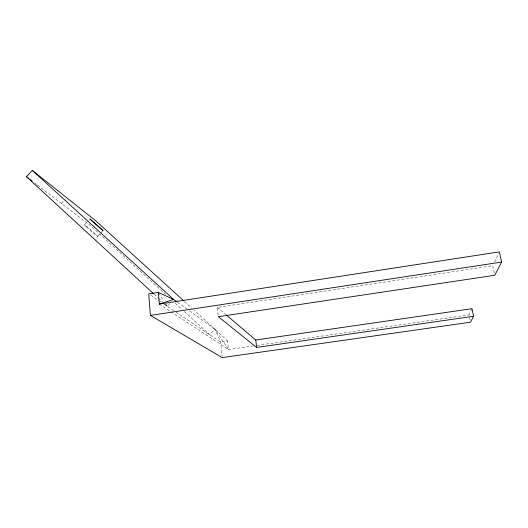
<?xml version="1.0" encoding="UTF-8"?>
<svg xmlns="http://www.w3.org/2000/svg" width="528" height="528" viewBox="0 0 528 528"><rect width="100%" height="100%" fill="white"/><g stroke="black" fill="none" stroke-linecap="round" stroke-linejoin="round"><path stroke-width="0.4" stroke-dasharray="2.64 1.98" d="M470.045 320.014L469.042 314.899L472.039 308.682M494.518 262.046L498.729 253.315M164.947 304.148L167.369 306.379L169.963 303.481M97.687 236.366L103.013 230.551M84.506 224.822L88.268 220.737M61.354 203.386L64 200.528M218.143 315.157L217.345 307.408L492.763 265.683L494.267 272.877M253.757 345.88L228.472 349.516L227.581 341.042L220.645 342.052L174.9 311.421M257.017 345.411L469.042 314.899M159.304 304.102L170.267 311.296M170.947 311.744L228.472 349.516L214.856 329.109L194.192 310.325M150.731 295.231L158.05 300.135M158.717 300.584L161.377 302.366M164.043 304.148L174.214 310.959M177.586 302.306L186.905 309.005M189.565 310.919L214.856 329.109L227.581 341.042M34.815 183.097L36.755 184.576M37.402 185.071L90.301 225.515L165.528 294.301M217.345 307.408L225.397 314.246M184.47 301.488L191.763 308.114M175.23 303.178L181.903 309.283M184.331 311.5L209.807 334.798L214.856 329.109L220.645 342.052L222.077 355.978M154.057 294.129L157.687 297.469M158.294 298.023L162.532 301.924M158.783 293.06L163.937 301.052M166.082 304.379L167.369 306.379M86.546 226.948A8.771 0.35 41.3 0 0 97.495 236.32A8.771 0.35 41.3 0 0 89.245 228.525A8.771 0.35 41.3 0 0 86.546 226.948"/><path stroke-width="0.79" d="M226.017 314.767L255.763 340.012L472.039 308.682L473.543 316.279L470.474 322.205L222.248 357.614L150.407 315.407L148.731 293.891L158.354 292.393L173.593 299.435L176.926 301.831M158.354 292.393L159.304 304.102L499.429 251.856L501.6 262.079L494.769 275.279L218.302 316.701L256.621 347.424L473.543 316.279M153.457 293.568L26.4 176.662L32.274 170.386L95.119 220.282L183.856 300.934M159.304 304.102L173.593 299.435L32.274 170.386M150.407 315.407L501.6 262.079M26.4 176.662L28.987 178.642M30.281 179.632L32.228 181.117M255.763 340.012L256.621 347.424M103.013 230.551L89.879 218.988L103.013 230.551"/></g></svg>
